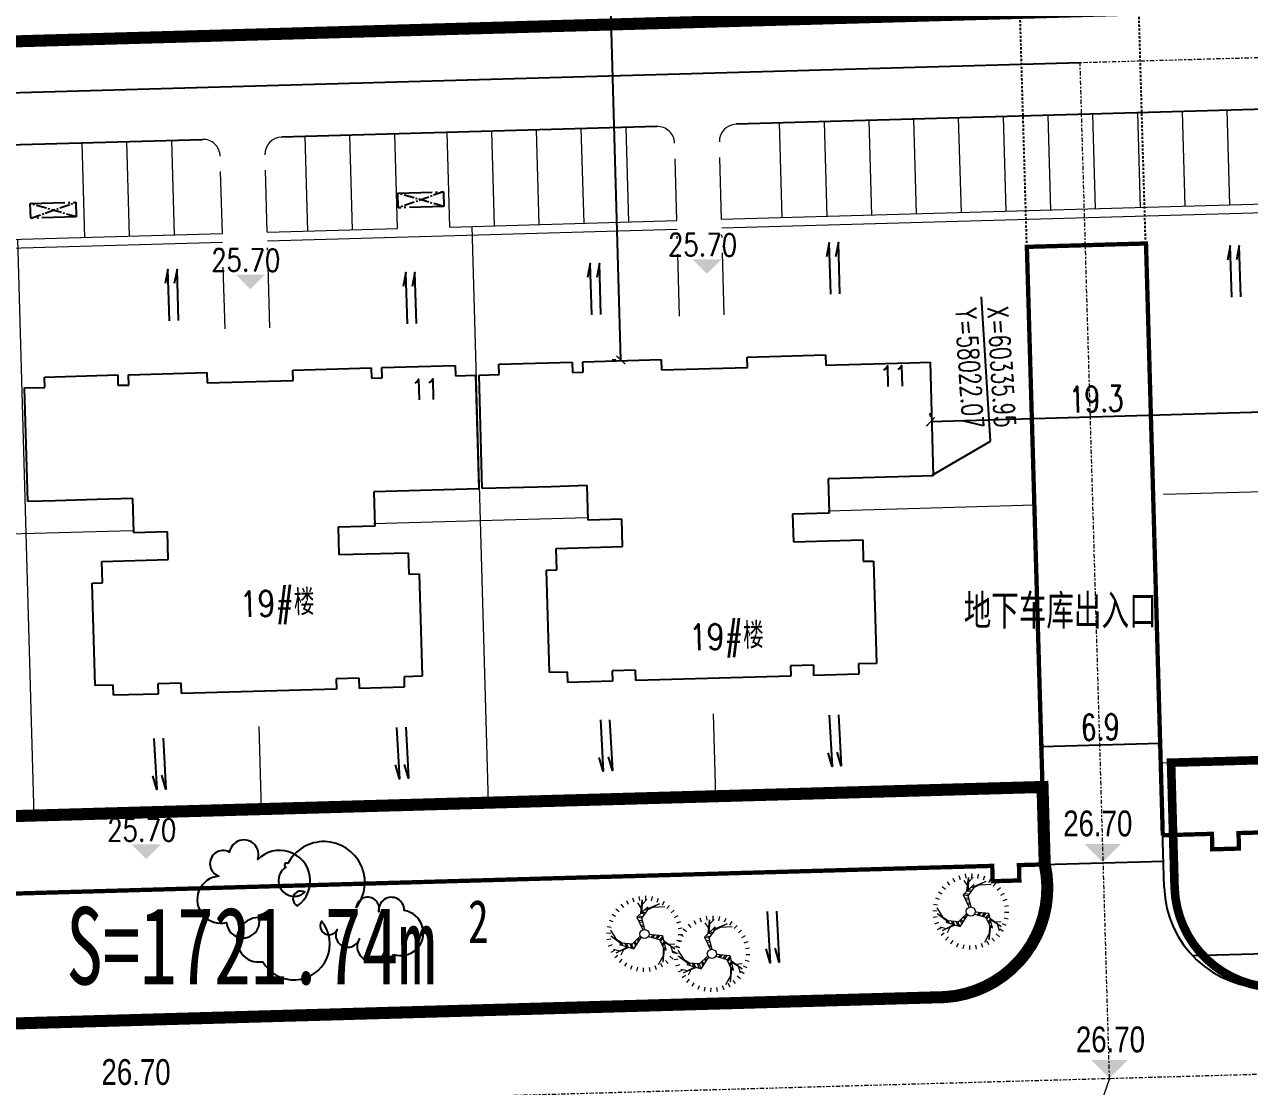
# Model space of a CAD drawing. Header units: inches. Extents: x 393 to 1582, y 246 to 1188.
# Drawn here: x 933.4 to 1004.5, y 509.6 to 571.3 of the extents above; entities that cross this region are included whole.
import ezdxf

# ---------------------------------------------------------------- set-up
doc = ezdxf.new("R2010")
doc.units = ezdxf.units.IN
doc.header["$MEASUREMENT"] = 0
for name, pattern in [('ACAD_ISO10W100', [18.5, 12, -3, 0.5, -3]), ('CENTERX2', [4, 2.5, -0.5, 0.5, -0.5]), ('CONTINOUS', [0]), ('DASH', [0.35, 0.25, -0.1]), ('DASHED2', [0.375, 0.25, -0.125]), ('DOTE', [2.42, 2, -0.2, 0.02, -0.2])]:
    doc.linetypes.add(name, pattern=pattern)
for name, color, linetype in [('buildcoor', 7, 'Continuous'), ('chehu', 7, 'Continuous'), ('DIM', 4, 'Continuous'), ('drain', 4, 'Continuous'), ('ELEV', 1, 'Continuous'), ('FRAME', 7, 'Continuous'), ('roaddim', 2, 'Continuous'), ('roadradiu', 3, 'Continuous'), ('公共绿地', 3, 'Continuous'), ('外墙', 42, 'Continuous'), ('建筑层数', 7, 'Continuous'), ('绿化', 3, 'Continuous'), ('车库边线', 4, 'DOTE')]:
    doc.layers.add(name, color=color, linetype=linetype)
for name, color, linetype, lineweight in [('FENCE', 100, 'Continuous', 18), ('parking', 30, 'Continuous', 18), ('ROAD', 1, 'Continuous', 25), ('ROAD-CENTER', 7, 'CENTERX2', 18), ('ROAD-ZB', 4, 'Continuous', 15), ('walk', 2, 'Continuous', 18), ('围墙', 75, 'FENCELINE1', 15), ('建筑型号', 2, 'Continuous', 18), ('树', 84, 'Continuous', 15)]:
    doc.layers.add(name, color=color, linetype=linetype, lineweight=lineweight)
doc.styles.add('_HZTXT', font='txt.shx', dxfattribs={"width": 0.8, "bigfont": 'hztxt.shx'})
doc.styles.add('DIM_FONT', font='SIMPLEX.shx', dxfattribs={"width": 0.8})
doc.styles.add('FLS', font='', dxfattribs={"width": 0.8})
doc.styles.add('HZ', font='simplex.shx', dxfattribs={"width": 0.7, "bigfont": 'hztxt.shx'})
doc.styles.add('宋体', font='', dxfattribs={"width": 0.7, "height": 1000})
doc.styles.get('FLS').set_extended_font_data('创艺繁隶书')
doc.styles.get('宋体').set_extended_font_data('SimSun')
doc.linetypes.add('FENCELINE1', pattern='A,0.25,-0.1,[133,ltypeshp.shx,S=0.1,R=0,X=-0.1,Y=0],-0.1,1', length=1.45)
doc.dimstyles.new('NORMAL', dxfattribs={"dimtxt": 1.5, "dimasz": 0.3, "dimexe": 0.5, "dimexo": 0.3, "dimgap": 0.3, "dimtad": 1, "dimdec": 1, "dimzin": 1, "dimdsep": 46, "dimtxsty": 'HZ', "dimblk": 'ARCHTICK', "dimcen": 0, "dimclrt": 256, "dimadec": 0, "dimazin": 0, "dimtfac": 1, "dimtdec": 1, "dimtofl": 0, "dimtmove": 0, "dimatfit": 3, "dimldrblk": 'ARCHTICK', "dimfxl": 1, "dimtolj": 2, "dimtzin": 0, "dimarcsym": 0})

# ---------------------------------------------------------------- blocks, each defined once
blk = doc.blocks.new('t2')
for p, q in [((-0.72, 3.23), (-0.64, 2.88)), ((-0.15, 3.3), (-0.13, 2.95)), ((0.43, 3.28), (0.38, 2.92)), ((-2.24, 2.44), (-1.99, 2.17)), ((-1.78, 2.79), (-1.59, 2.49)), ((-1.34, 2.61), (-1.58, 1.52)), ((-1.34, 2.61), (-1.51, 1.47)), ((-1.44, 2), (-0.89, 2.82)), ((-1.27, 3.06), (-1.13, 2.72)), ((0.99, 3.16), (0.88, 2.81)), ((1.53, 2.93), (1.36, 2.62)), ((2.01, 2.62), (1.79, 2.34)), ((2.44, 2.24), (2.17, 1.99)), ((-2.93, 1.53), (-2.62, 1.36)), ((-2.62, 2.01), (-2.34, 1.79)), ((-1.95, 1.1), (-2.53, 1.12)), ((-1.63, 0.77), (-2.5, 1.58)), ((-2.5, 1.58), (-1.63, 0.89)), ((-2.3, 1.92), (-2.2, 1.35)), ((-1.73, 1.61), (-1.56, 0.32)), ((-1.53, 1.47), (-1.73, 1.61)), ((-1.24, 0.62), (-1.53, 1.47)), ((1.06, 1.19), (0.28, 0.27)), ((2.26, 0.7), (1.06, 1.19)), ((1.48, 1.02), (2.62, 1.38)), ((2.62, 1.38), (1.59, 0.97)), ((1.93, 1.14), (2.23, 1.63)), ((2.81, 1.03), (2.27, 1.23)), ((2.79, 1.78), (2.49, 1.59)), ((3.06, 1.27), (2.72, 1.13)), ((-3.28, 0.43), (-2.92, 0.38)), ((-3.16, 0.99), (-2.81, 0.88)), ((-1.56, 0.32), (-0.37, 0.11)), ((-0.31, 0.25), (-1.24, 0.62)), ((0.37, 0.14), (1.16, 0.76)), ((1.16, 0.76), (2.04, 0.59)), ((2.93, -0.14), (2.03, 0.57)), ((2.04, 0.59), (2.26, 0.7)), ((2.93, -0.14), (2.11, 0.61)), ((2.45, 0.24), (2.89, -0.64)), ((3.23, 0.72), (2.88, 0.64)), ((3.3, 0.15), (2.95, 0.13)), ((-3.3, -0.15), (-2.95, -0.13)), ((-3.23, -0.72), (-2.88, -0.64)), ((-0.06, -0.39), (0.08, -1.38)), ((0.5, -1.51), (0.1, -0.38)), ((3.16, -0.99), (2.81, -0.88)), ((3.28, -0.43), (2.92, -0.38)), ((-3.06, -1.27), (-2.72, -1.13)), ((-2.79, -1.78), (-2.49, -1.59)), ((-2.44, -2.24), (-2.17, -1.99)), ((-1.59, -2.47), (-0.52, -2.05)), ((-1.59, -2.47), (-0.52, -2.13)), ((-0.53, -2.3), (0.5, -1.51)), ((-0.51, -2.07), (-0.53, -2.3)), ((0.08, -1.38), (-0.51, -2.07)), ((0.14, -1.8), (-0.12, -2.95)), ((-0.12, -2.95), (0.04, -1.86)), ((2.62, -2.01), (2.34, -1.79)), ((2.93, -1.53), (2.62, -1.36)), ((-2.01, -2.62), (-1.79, -2.34)), ((-1.02, -2.25), (-1.99, -2.18)), ((-1.53, -2.93), (-1.36, -2.62)), ((-0.99, -3.16), (-0.88, -2.81)), ((-0.52, -2.95), (-0.07, -2.58)), ((-0.43, -3.28), (-0.38, -2.92)), ((0.03, -2.24), (0.29, -2.75)), ((0.15, -3.3), (0.13, -2.95)), ((0.72, -3.23), (0.64, -2.88)), ((1.27, -3.06), (1.13, -2.72)), ((1.78, -2.79), (1.59, -2.49)), ((2.24, -2.44), (1.99, -2.17))]:
    blk.add_line(p, q)
at = {"color": 0}
for p, q in [((-1.71, 1.46), (-1.64, 1.54)), ((-1.69, 1.3), (-1.53, 1.47)), ((-1.65, 0.98), (-1.44, 1.2)), ((-1.63, 0.82), (-1.39, 1.07)), ((1.07, 1.18), (1.21, 0.75)), ((1.22, 1.12), (1.35, 0.72)), ((-1.58, 0.5), (-1.3, 0.8)), ((-1.56, 0.34), (-1.25, 0.67)), ((-1.28, 0.27), (-1.03, 0.54)), ((-1.14, 0.24), (-0.91, 0.49)), ((-0.85, 0.19), (-0.66, 0.39)), ((-0.7, 0.16), (-0.54, 0.34)), ((0.49, 0.53), (0.57, 0.29)), ((0.59, 0.64), (0.67, 0.38)), ((0.78, 0.86), (0.88, 0.54)), ((0.88, 0.98), (0.99, 0.62)), ((1.52, 1), (1.62, 0.67)), ((1.67, 0.94), (1.76, 0.65)), ((1.97, 0.81), (2.04, 0.59)), ((2.12, 0.75), (2.15, 0.64)), ((0.21, -0.69), (-0.03, -0.64)), ((0.26, -0.83), (-0.01, -0.77)), ((0.36, -1.11), (0.03, -1.03)), ((-0.28, -2.11), (-0.51, -2.06)), ((-0.02, -1.92), (-0.32, -1.85)), ((0.11, -1.82), (-0.23, -1.74)), ((0.36, -1.62), (-0.05, -1.53)), ((0.41, -1.25), (0.05, -1.17)), ((0.49, -1.52), (0.05, -1.42)), ((-0.41, -2.21), (-0.52, -2.19))]:
    blk.add_line(p, q, dxfattribs=at)
blk.add_circle((0, 0), 0.397)
at = {"style": 'DIM_FONT', "width": 0.8, "flags": 9}
for tag in ['XSIZE', 'YSIZE']:
    blk.add_attdef(tag, (0, 0), '', height=0.000997, rotation=122.3352, dxfattribs=at)
blk = doc.blocks.new('psss')
at = {"layer": 'drain', "ltscale": 3}
for points in [[(-2.979, 0.527), (0.007, 0.531), (-0.808, 0.714)], [(-2.967, -0.004), (0, 0), (-0.815, 0.183)]]:
    blk.add_lwpolyline(points, dxfattribs=at)
blk = doc.blocks.new('_ARCHTICK')
at = {"color": 0, "linetype": 'ByBlock', "const_width": 0.15}
blk.add_lwpolyline([(-0.5, -0.5), (0.5, 0.5)], dxfattribs=at)
blk = doc.blocks.new('*D144')
at = {"layer": 'DEFPOINTS', "color": 0, "ltscale": 0.3, "transparency": 16777216}
for p in [(882.255, 640.128), (1132.977, 454.434)]:
    blk.add_point(p, dxfattribs=at)
at = {"layer": 'roadradiu', "color": 0, "lineweight": -2, "ltscale": 0.3, "transparency": 16777216}
blk.add_line((887.277, 636.409), (882.255, 640.128), dxfattribs=at)
at = {"layer": 'roadradiu', "color": 0, "lineweight": -2, "ltscale": 0.3, "transparency": 16777216, "xscale": 0.3, "yscale": 0.3, "zscale": 0.3, "rotation": 143.4749139216822}
blk.add_blockref('_ARCHTICK', (882.255, 640.128), dxfattribs=at)
at = {"layer": 'roadradiu', "ltscale": 0.3, "transparency": 16777216, "insert": (885.632, 638.934), "char_height": 1.5, "attachment_point": 5, "rotation": 323.47491, "style": 'HZ'}
blk.add_mtext('\\A2;R312.0', dxfattribs=at)
blk = doc.blocks.new('*D145')
at = {"layer": 'DEFPOINTS', "color": 0, "ltscale": 0.3, "transparency": 16777216}
for p in [(870.6, 623.26), (1132.977, 454.434)]:
    blk.add_point(p, dxfattribs=at)
at = {"layer": 'roadradiu', "color": 0, "lineweight": -2, "ltscale": 0.3, "transparency": 16777216}
blk.add_line((881.438, 616.286), (870.6, 623.26), dxfattribs=at)
at = {"layer": 'roadradiu', "color": 0, "lineweight": -2, "ltscale": 0.3, "transparency": 16777216, "xscale": 0.3, "yscale": 0.3, "zscale": 0.3, "rotation": 147.2408788936933}
blk.add_blockref('_ARCHTICK', (870.6, 623.26), dxfattribs=at)
at = {"layer": 'roadradiu', "ltscale": 0.3, "transparency": 16777216, "insert": (879.631, 618.697), "char_height": 1.5, "attachment_point": 5, "rotation": 327.24088, "style": 'HZ'}
blk.add_mtext('\\A2;R312.0', dxfattribs=at)
blk = doc.blocks.new('*D146')
at = {"layer": 'DEFPOINTS', "color": 0, "ltscale": 0.3, "transparency": 16777216}
for p in [(856.622, 599.25), (1132.977, 454.434)]:
    blk.add_point(p, dxfattribs=at)
at = {"layer": 'roadradiu', "color": 0, "lineweight": -2, "ltscale": 0.3, "transparency": 16777216}
blk.add_line((869.236, 592.64), (856.622, 599.25), dxfattribs=at)
at = {"layer": 'roadradiu', "color": 0, "lineweight": -2, "ltscale": 0.3, "transparency": 16777216, "xscale": 0.3, "yscale": 0.3, "zscale": 0.3, "rotation": 152.3444580404491}
blk.add_blockref('_ARCHTICK', (856.622, 599.25), dxfattribs=at)
at = {"layer": 'roadradiu', "ltscale": 0.3, "transparency": 16777216, "insert": (867.222, 594.881), "char_height": 1.5, "attachment_point": 5, "rotation": 332.34446, "style": 'HZ'}
blk.add_mtext('\\A2;R312.0', dxfattribs=at)
blk = doc.blocks.new('*D149')
at = {"layer": 'DEFPOINTS', "color": 0, "ltscale": 0.3, "transparency": 16777216}
for p in [(834.892, 546.571), (1132.977, 454.434)]:
    blk.add_point(p, dxfattribs=at)
at = {"layer": 'roadradiu', "color": 0, "lineweight": -2, "ltscale": 0.3, "transparency": 16777216}
blk.add_line((847.565, 542.654), (834.892, 546.571), dxfattribs=at)
at = {"layer": 'roadradiu', "color": 0, "lineweight": -2, "ltscale": 0.3, "transparency": 16777216, "xscale": 0.3, "yscale": 0.3, "zscale": 0.3, "rotation": 162.8237761284337}
blk.add_blockref('_ARCHTICK', (834.892, 546.571), dxfattribs=at)
at = {"layer": 'roadradiu', "ltscale": 0.3, "transparency": 16777216, "insert": (845.176, 544.491), "char_height": 1.5, "attachment_point": 5, "rotation": 342.82378, "style": 'HZ'}
blk.add_mtext('\\A2;R312.0', dxfattribs=at)
blk = doc.blocks.new('*D319')
at = {"layer": 'DEFPOINTS', "color": 0, "ltscale": 0.3, "transparency": 16777216}
for p in [(992.44, 529.374), (992.44, 529.374), (999.333, 529.569)]:
    blk.add_point(p, dxfattribs=at)
at = {"layer": 'roaddim', "color": 0, "lineweight": -2, "ltscale": 0.3, "transparency": 16777216}
for p, q in [((999.325, 529.869), (999.319, 530.069)), ((992.431, 529.673), (992.425, 529.873)), ((999.333, 529.569), (992.44, 529.374))]:
    blk.add_line(p, q, dxfattribs=at)
at = {"layer": 'roaddim', "color": 0, "lineweight": -2, "ltscale": 0.3, "transparency": 16777216, "xscale": 0.3, "yscale": 0.3, "zscale": 0.3}
for p, rotation in [((992.44, 529.374), 181.6234193130111), ((999.333, 529.569), 1.623419313011034)]:
    blk.add_blockref('_ARCHTICK', p, dxfattribs=dict(at, rotation=rotation))
at = {"layer": 'roaddim', "ltscale": 0.3, "transparency": 16777216, "insert": (995.857, 530.521), "char_height": 1.5, "attachment_point": 5, "rotation": 1.62342, "style": 'HZ'}
blk.add_mtext('\\A2;6.9', dxfattribs=at)
blk = doc.blocks.new('*D460')
at = {"layer": 'DEFPOINTS', "color": 0, "ltscale": 0.3, "transparency": 16777216}
for p in [(1005.295, 548.811, -1.024), (986.002, 548.264), (986.002, 548.264)]:
    blk.add_point(p, dxfattribs=at)
at = {"layer": 'DIM', "color": 0, "lineweight": -2, "ltscale": 0.3, "transparency": 16777216}
for p, q in [((1005.286, 549.11), (1005.281, 549.31)), ((985.994, 548.564), (985.988, 548.764)), ((1005.295, 548.811), (986.002, 548.264))]:
    blk.add_line(p, q, dxfattribs=at)
at = {"layer": 'DIM', "color": 0, "lineweight": -2, "ltscale": 0.3, "transparency": 16777216, "xscale": 0.5, "yscale": 0.5, "zscale": 0.5}
for p, rotation in [((986.002, 548.264), 181.6237821941066), ((1005.295, 548.811), 1.623782194106607)]:
    blk.add_blockref('_ARCHTICK', p, dxfattribs=dict(at, rotation=rotation))
at = {"layer": 'DIM', "ltscale": 0.3, "transparency": 16777216, "insert": (995.619, 549.587), "char_height": 1.5, "attachment_point": 5, "rotation": 1.62378, "style": 'HZ'}
blk.add_mtext('\\A2;19.3', dxfattribs=at)
blk = doc.blocks.new('*D471')
at = {"layer": 'DEFPOINTS', "color": 0, "ltscale": 0.3, "transparency": 16777216}
for p in [(966.834, 593.642), (966.834, 593.642), (968.018, 551.857)]:
    blk.add_point(p, dxfattribs=at)
at = {"layer": 'DIM', "color": 0, "lineweight": -2, "ltscale": 0.3, "transparency": 16777216}
for p, q in [((966.534, 593.633), (966.334, 593.627)), ((968.018, 551.857), (966.834, 593.642)), ((967.718, 551.848), (967.518, 551.843))]:
    blk.add_line(p, q, dxfattribs=at)
at = {"layer": 'DIM', "color": 0, "lineweight": -2, "ltscale": 0.3, "transparency": 16777216, "xscale": 0.5, "yscale": 0.5, "zscale": 0.5}
for p, rotation in [((966.834, 593.642), 91.62376897157829), ((968.018, 551.857), 271.6237689715783)]:
    blk.add_blockref('_ARCHTICK', p, dxfattribs=dict(at, rotation=rotation))
at = {"layer": 'DIM', "ltscale": 0.3, "transparency": 16777216, "insert": (968.435, 574.206), "char_height": 1.5, "attachment_point": 5, "rotation": 271.62377, "style": 'HZ'}
blk.add_mtext('\\A2;41.8', dxfattribs=at)

msp = doc.modelspace()

# ---------------------------------------------------------------- linework, layer by layer
at = {"layer": 'buildcoor', "color": 0, "ltscale": 0.3}
for points in [[(989.49, 547.129), (988.961, 555.513)], [(986.09, 545.166), (989.49, 547.129)]]:
    msp.add_lwpolyline(points, dxfattribs=at)
at = {"layer": 'chehu', "color": 0, "ltscale": 100}
msp.add_line((991.135, 522.499), (999.531, 522.737), dxfattribs=at)
at = {"layer": 'ELEV', "color": 0}
for points in [[(972.17, 557.705), (973.867, 557.705), (973.019, 556.857)], [(945.646, 556.814), (947.343, 556.814), (946.495, 555.966)], [(939.607, 523.7), (941.304, 523.7), (940.455, 522.852)], [(994.941, 523.729), (997.062, 523.729), (996.001, 522.669)], [(995.335, 511.169), (997.456, 511.169), (996.395, 510.108)]]:
    msp.add_solid(points, dxfattribs=at)
at = {"layer": 'FENCE', "color": 0, "ltscale": 0.3}
msp.add_line((946.989, 530.552, 0), (947.125, 525.754, 0), dxfattribs=at)
at = {"layer": 'parking', "color": 0, "ltscale": 0.3}
for p, q in [((1000.785, 560.789, 0.937), (1000.629, 566.287, 0)), ((1003.384, 560.862, 0.937), (1003.228, 566.36, 0)), ((977.394, 560.126, 0.937), (977.238, 565.624, 0)), ((979.993, 560.2, 0.937), (979.837, 565.697, 0)), ((982.592, 560.273, 0.937), (982.436, 565.771, 0)), ((985.191, 560.347, 0.937), (985.035, 565.845, 0)), ((987.79, 560.421, 0.937), (987.634, 565.918, 0)), ((990.389, 560.494, 0.937), (990.233, 565.992, 0)), ((992.988, 560.568, 0.937), (992.832, 566.066, 0)), ((995.587, 560.642, 0.937), (995.431, 566.139, 0)), ((998.186, 560.715, 0.937), (998.03, 566.213, 0)), ((952.439, 559.419, 0.937), (952.283, 564.917, 0)), ((955.038, 559.493, 0.937), (954.882, 564.99, 0)), ((958.08, 559.579, 0.937), (957.925, 565.077, 0)), ((960.679, 559.652, 0.937), (960.524, 565.15, 0)), ((963.278, 559.726, 0.937), (963.123, 565.224, 0)), ((965.877, 559.8, 0.937), (965.721, 565.297, 0)), ((968.476, 559.873, 0.937), (968.32, 565.371, 0)), ((936.889, 558.978, 0.937), (936.733, 564.476, 0)), ((939.488, 559.052, 0.937), (939.332, 564.55, 0)), ((942.087, 559.126, 0.937), (941.931, 564.623, 0)), ((949.84, 559.345, 0.937), (949.684, 564.843, 0)), ((973.865, 560.026, 0.937), (1016.747, 561.241, 0.937)), ((958.08, 559.579, 0.937), (971.266, 559.952, 0.937)), ((921.086, 558.53, 0.937), (944.876, 559.205, 0.937)), ((947.475, 559.278, 0.937), (955.038, 559.493, 0.937))]:
    msp.add_line(p, q, dxfattribs=at)
at = {"layer": 'ROAD', "color": 0, "ltscale": 0.3}
for p, q in [((1120.105, 575.675, 0), (860.168, 568.309)), ((1015.597, 566.711, 0), (974.708, 565.552, 0)), ((970.11, 565.422, 0), (948.319, 564.804, 0)), ((921.93, 564.057), (943.721, 564.674)), ((992.677, 520.998), (991.952, 546.567))]:
    msp.add_line(p, q, dxfattribs=at)
at = {"layer": 'ROAD', "color": 0, "linetype": 'DASH', "ltscale": 0.5}
for p, q in [((991.596, 558.426, -0.651), (991.203, 571.995, -0.511)), ((998.493, 558.622), (998.1, 572.194))]:
    msp.add_line(p, q, dxfattribs=at)
at = {"layer": 'ROAD', "color": 0}
for p, q in [((999.576, 521.19), (998.493, 558.622)), ((992.634, 522.541, -1.024), (991.596, 558.426, -0.651)), ((841.192, 510.704), (986.849, 514.83))]:
    msp.add_line(p, q, dxfattribs=at)
at = {"layer": 'ROAD', "color": 0, "linetype": 'Continuous'}
for p, q in [((1001.216, 517.238), (1121.81, 520.654)), ((841.192, 510.704), (986.849, 514.83))]:
    msp.add_line(p, q, dxfattribs=at)
at = {"layer": 'ROAD', "color": 0}
for centre, start, end in [((986.679, 520.828), 271.62266, 1.62342), ((986.679, 520.828), 271.62266, 1.62342), ((1005.573, 521.363), 181.65758, 271.62266)]:
    msp.add_arc(centre, 6, start, end, dxfattribs=at)
at = {"layer": 'ROAD-CENTER', "color": 5, "ltscale": 0.1}
for p, q in [((1119.94, 572.669), (994.687, 569.119)), ((994.687, 569.119), (827.018, 564.368)), ((996.395, 510.108), (994.687, 569.119)), ((939.812, 508.502, 0.001), (1138.295, 514.135))]:
    msp.add_line(p, q, dxfattribs=at)
at = {"layer": 'ROAD-ZB', "color": 0, "ltscale": 0.3}
msp.add_lwpolyline([(996.395, 510.108), (995.414, 507.243)], dxfattribs=at)
at = {"layer": 'walk', "color": 0, "linetype": 'ACAD_ISO10W100', "ltscale": 0.3}
for p, q in [((971.423, 554.404), (971.138, 564.451, 0)), ((974.022, 554.478), (973.737, 564.524, 0)), ((945.033, 553.656), (944.749, 563.703)), ((947.632, 553.73), (947.348, 563.776, 0))]:
    msp.add_line(p, q, dxfattribs=at)
at = {"layer": 'walk', "color": 0, "ltscale": 0.3}
for centre, start, end in [((970.139, 564.422, 0), 1.62241, 91.62316), ((974.737, 564.553, 0), 91.62316, 181.62241), ((943.749, 563.674), 1.62241, 91.62315), ((948.347, 563.805, 0), 91.62316, 181.62241)]:
    msp.add_arc(centre, 1, start, end, dxfattribs=at)
at = {"layer": '公共绿地', "color": 0, "linetype": 'FENCELINE1', "ltscale": 0.1}
for points, const_width in [([(1126.904, 582.87, -0.402698), (1120.105, 575.675), (1108.784, 575.354), (860.168, 568.309), (852.769, 574.884, -0.009315), (857.45, 585.239), (1117.308, 592.282), (1116.818, 622.999), (1120.339, 622.92, -0.377352), (1125.973, 615.704)], 0.7), ([(999.969, 528.452), (1123.019, 531.938), (1123.224, 524.696, -0.414216), (1117.396, 518.529), (1006.341, 515.383, -0.414211), (1000.174, 521.21), (999.969, 528.452)], 0.5), ([(992.506, 527.04), (848.964, 522.973), (849.305, 510.934), (986.849, 514.83, 0.459435), (992.634, 522.542), (992.54, 525.838)], 0.7)]:
    msp.add_lwpolyline(points, format="xyb", close=True, dxfattribs=dict(at, const_width=const_width))
at = {"layer": '围墙', "color": 0, "ltscale": 0.2}
for p, q in [((973.879, 559.526, 0.937), (1016.762, 560.741, 0.937)), ((947.489, 558.778, 0.937), (971.28, 559.453, 0.937)), ((959.37, 559.615, 0), (960.319, 526.128, 0)), ((921.1, 558.031, 0.937), (944.89, 558.705, 0.937)), ((932.981, 558.867, 0), (933.93, 525.381, 0)), ((999.527, 544.047, -0.179), (1012.122, 544.402, -0.179)), ((980.047, 543.093, -2.811), (992.041, 543.433, -2.811)), ((953.657, 542.345, -1.874), (966.052, 542.696, -1.874)), ((927.268, 541.597, -1.874), (939.663, 541.949, -1.874)), ((999.366, 528.437, -0.179), (1123.021, 531.925)), ((973.378, 531.3, 0), (973.514, 526.502, 0))]:
    msp.add_line(p, q, dxfattribs=at)
msp.add_lwpolyline([(992.506, 527.04), (848.964, 522.973)], dxfattribs=at)
at = {"layer": '外墙'}
msp.add_line((994.687, 569.119), (827.018, 564.368), dxfattribs=at)
at = {"layer": '外墙', "color": 2, "ltscale": 0.1}
for p, q in [((975.357, 552.017), (979.905, 552.146)), ((979.905, 552.146), (979.922, 551.546)), ((948.968, 551.269), (953.516, 551.398)), ((953.516, 551.398), (953.533, 550.798)), ((954.14, 551.416), (958.389, 551.536)), ((954.157, 550.816), (954.14, 551.416)), ((958.389, 551.536), (958.406, 550.936)), ((960.938, 551.608), (965.186, 551.729)), ((960.955, 551.009), (960.938, 551.608)), ((965.186, 551.729), (965.203, 551.129)), ((965.811, 551.747), (970.359, 551.875)), ((965.828, 551.147), (965.811, 551.747)), ((970.359, 551.875), (970.376, 551.276)), ((970.376, 551.276), (975.374, 551.417)), ((975.374, 551.417), (975.357, 552.017)), ((979.922, 551.546), (980.547, 551.564)), ((980.547, 551.564), (984.795, 551.685)), ((984.795, 551.685), (985.97, 551.718)), ((985.97, 551.718), (986.157, 545.12)), ((934.548, 550.86), (938.797, 550.981)), ((934.565, 550.261), (934.548, 550.86)), ((938.797, 550.981), (938.814, 550.381)), ((939.421, 550.998), (943.97, 551.127)), ((939.438, 550.399), (939.421, 550.998)), ((943.97, 551.127), (943.987, 550.528)), ((943.987, 550.528), (948.985, 550.669)), ((948.985, 550.669), (948.968, 551.269)), ((953.533, 550.798), (954.157, 550.816)), ((958.406, 550.936), (959.58, 550.97)), ((959.58, 550.97), (959.767, 544.372)), ((959.78, 550.975), (960.955, 551.009)), ((959.967, 544.378), (959.78, 550.975)), ((965.203, 551.129), (965.828, 551.147)), ((933.391, 550.227), (934.565, 550.261)), ((933.578, 543.63), (933.391, 550.227)), ((938.814, 550.381), (939.438, 550.399)), ((986.157, 545.12), (980.059, 544.948)), ((980.059, 544.948), (980.116, 542.948)), ((959.767, 544.372), (953.67, 544.2)), ((961.567, 544.423), (959.967, 544.378)), ((963.966, 544.491), (961.567, 544.423)), ((966.065, 544.551), (963.966, 544.491)), ((966.121, 542.552), (966.065, 544.551)), ((935.177, 543.675), (933.578, 543.63)), ((937.576, 543.743), (935.177, 543.675)), ((939.675, 543.803), (937.576, 543.743)), ((939.732, 541.803), (939.675, 543.803)), ((953.67, 544.2), (953.726, 542.2)), ((980.116, 542.948), (977.992, 542.888)), ((977.992, 542.888), (978.037, 541.289)), ((953.726, 542.2), (951.602, 542.14)), ((951.602, 542.14), (951.648, 540.541)), ((968.071, 542.607), (966.121, 542.552)), ((968.116, 541.008), (968.071, 542.607)), ((941.681, 541.859), (939.732, 541.803)), ((941.727, 540.259), (941.681, 541.859)), ((978.037, 541.289), (982.06, 541.403)), ((982.06, 541.403), (982.096, 540.153)), ((964.268, 540.898), (968.116, 541.008)), ((964.303, 539.649), (964.268, 540.898)), ((937.878, 540.15), (941.727, 540.259)), ((937.914, 538.901), (937.878, 540.15)), ((951.648, 540.541), (955.671, 540.655)), ((955.671, 540.655), (955.706, 539.405)), ((982.096, 540.153), (982.696, 540.17)), ((982.696, 540.17), (982.864, 534.223)), ((955.706, 539.405), (956.306, 539.422)), ((956.306, 539.422), (956.475, 533.475)), ((963.703, 539.632), (964.303, 539.649)), ((963.872, 533.684), (963.703, 539.632)), ((937.314, 538.884), (937.914, 538.901)), ((937.482, 532.936), (937.314, 538.884)), ((964.921, 533.714), (963.872, 533.684)), ((964.938, 533.116), (964.921, 533.714)), ((968.87, 533.826), (967.52, 533.788)), ((967.52, 533.788), (967.537, 533.189)), ((968.887, 533.226), (968.87, 533.826)), ((979.216, 534.119), (977.866, 534.081)), ((977.866, 534.081), (977.883, 533.481)), ((979.233, 533.519), (979.216, 534.119)), ((981.832, 533.593), (979.233, 533.519)), ((982.864, 534.223), (981.815, 534.193)), ((981.815, 534.193), (981.832, 533.593)), ((938.532, 532.966), (937.482, 532.936)), ((938.549, 532.368), (938.532, 532.966)), ((942.48, 533.078), (941.131, 533.04)), ((941.131, 533.04), (941.148, 532.441)), ((942.497, 532.478), (942.48, 533.078)), ((952.826, 533.371), (951.477, 533.333)), ((951.477, 533.333), (951.494, 532.733)), ((952.843, 532.771), (952.826, 533.371)), ((955.442, 532.845), (952.843, 532.771)), ((956.475, 533.475), (955.425, 533.445)), ((955.425, 533.445), (955.442, 532.845)), ((967.537, 533.189), (964.938, 533.116)), ((977.883, 533.481), (968.887, 533.226)), ((941.148, 532.441), (938.549, 532.368)), ((951.494, 532.733), (942.497, 532.478))]:
    msp.add_line(p, q, dxfattribs=at)
at = {"layer": '绿化', "color": 0, "linetype": 'CONTINOUS'}
msp.add_lwpolyline([(954.8, 517.31, 1.091309), (955.439, 519.856, 1.091309), (953.957, 519.782, 1.091309), (952.655, 520.044, 1.091309), (948.684, 522.6, 1.091309), (948.564, 522.375, 1.091309), (949.663, 520.922, 1.091309), (949.243, 520.136, 1.091309), (946.926, 522.818, 1.091309), (945.287, 523.261, 1.091309), (944.679, 521.854, 1.091309), (945.118, 519.166, 1.091309), (947.004, 519.456, 1.091309), (947.218, 516.888, 1.091309), (950.641, 519.245, 1.091309), (951.539, 518.765, 1.091309), (952.833, 518.218, 1.091309), (954.292, 517.438, 1.091309), (954.8, 517.31)], format="xyb", close=True, dxfattribs=at)
at = {"layer": '车库边线', "color": 0}
for p, q in [((955.062, 561.545, -0.217), (957.711, 561.62, -0.217)), ((955.086, 560.696, -0.217), (955.062, 561.545, -0.217)), ((957.711, 561.62, -0.217), (957.735, 560.771, -0.217)), ((933.721, 560.941, -0.904), (936.37, 561.016, -0.904)), ((933.745, 560.091, -0.904), (933.721, 560.941, -0.904)), ((936.37, 561.016, -0.904), (936.394, 560.166, -0.904)), ((957.735, 560.771, -0.217), (955.086, 560.696, -0.217)), ((936.394, 560.166, -0.904), (933.745, 560.091, -0.904))]:
    msp.add_line(p, q, dxfattribs=at)
at = {"layer": '车库边线', "color": 0, "linetype": 'DASHED2'}
msp.add_line((991.596, 558.426), (998.493, 558.621), dxfattribs=at)
at = {"layer": '车库边线', "color": 0, "linetype": 'DASHED2', "const_width": 0.25, "elevation": -1.024}
for points in [[(1127.607, 581.889), (1128.103, 564.395), (1122.105, 564.226), (1123.139, 527.74), (1120.89, 527.676), (1120.915, 526.786), (1119.366, 526.742), (1119.34, 527.633), (1003.887, 524.361), (1003.912, 523.461), (1002.363, 523.417), (1002.343, 524.317), (999.488, 524.236)], [(992.634, 522.541), (991.135, 522.499), (991.16, 521.608), (989.61, 521.564), (989.585, 522.455), (849.091, 518.474), (848.033, 555.809), (847.134, 555.783), (847.09, 557.332), (847.989, 557.358), (847.918, 559.857), (872.909, 560.565), (872.665, 569.162), (871.764, 569.137), (871.721, 570.686), (872.621, 570.711), (872.509, 574.66)], [(999.488, 524.236), (998.514, 558.622), (991.596, 558.426), (992.633, 522.542)]]:
    msp.add_lwpolyline(points, dxfattribs=at)
at = {"layer": '车库边线', "color": 0, "ltscale": 0.3}
for points, elevation in [([(957.735, 560.771), (955.062, 561.545)], -0.217), ([(957.711, 561.62), (955.086, 560.696)], -0.217), ([(936.394, 560.166), (933.721, 560.941)], -0.904), ([(933.745, 560.091), (936.37, 561.016)], -0.904)]:
    msp.add_lwpolyline(points, dxfattribs=dict(at, elevation=elevation))

# ---------------------------------------------------------------- block references
at = {"layer": 'ROAD', "color": 0, "rotation": 91.62464345549249}
for p in [(980.65, 558.671), (1003.934, 558.488), (942.245, 557.116), (966.774, 557.466), (956.062, 556.943)]:
    msp.add_blockref('psss', p, dxfattribs=at)
at = {"layer": 'ROAD', "color": 0, "xscale": -1, "rotation": 93.3095437502972}
for p in [(967.524, 527.989), (980.817, 528.265), (955.689, 527.552), (941.597, 526.922), (977.215, 516.866)]:
    msp.add_blockref('psss', p, dxfattribs=at)
at = {"layer": '树', "xscale": 0.6671807999634088, "yscale": 0.6671807998791337, "zscale": 0.6671808000000001, "rotation": 66.027374180966}
for p in [(988.339, 519.801), (969.39, 518.502), (973.303, 517.342)]:
    msp.add_blockref('t2', p, dxfattribs=at)

# ---------------------------------------------------------------- texts
at = {"layer": 'buildcoor', "color": 0, "ltscale": 0.3, "style": 'HZ', "width": 0.7}
for s, p in [('X=60335.95', (989.299, 554.933)), ('Y=58022.07', (987.442, 554.816))]:
    msp.add_text(s, height=1.2, rotation=273.61, dxfattribs=at).set_placement(p)
at = {"layer": 'ELEV', "color": 0, "style": 'DIM_FONT', "width": 0.8}
for p in [(970.749, 557.907), (944.225, 557.016), (938.185, 523.902)]:
    msp.add_text('25.70', height=1.3, rotation=359.67116, dxfattribs=at).set_placement(p)
at = {"layer": 'ELEV', "color": 0, "style": 'FLS', "width": 0.8}
for p in [(993.707, 524.171), (994.442, 511.62, 0.237), (937.853, 509.727, 0.001), (937.853, 509.727, 0.001)]:
    msp.add_text('26.70', height=1.5, dxfattribs=at).set_placement(p)
at = {"layer": 'FRAME', "color": 0, "style": '_HZTXT', "width": 0.8}
msp.add_text('地下车库出入口', height=2, dxfattribs=at).set_placement((987.93, 536.244))
at = {"layer": '公共绿地', "color": 0, "linetype": 'ACAD_ISO10W100', "ltscale": 0.02, "style": '宋体', "width": 0.7}
for s, height, p in [('S=1721.74m', 4.5, (935.808, 515.561)), ('2', 2.5, (959.146, 517.981))]:
    msp.add_text(s, height=height, rotation=0.05345, dxfattribs=at).set_placement(p)
at = {"layer": '建筑型号', "color": 0, "style": '_HZTXT', "width": 0.8}
for p in [(945.912, 536.912), (972.001, 534.981)]:
    msp.add_text('19#楼', height=1.5, rotation=1.71144, dxfattribs=at).set_placement(p)
at = {"layer": '建筑层数', "color": 0, "style": 'DIM_FONT', "width": 0.8}
for p in [(983.078, 550.295, -0.937), (955.849, 549.523, -0.937)]:
    msp.add_text('11', height=1.2, rotation=1.62315, dxfattribs=at).set_placement(p)

# ---------------------------------------------------------------- dimensions: what is measured, and where the dimension line sits
at = {"layer": 'DIM', "color": 0, "ltscale": 0.3}
dim = msp.add_linear_dim(base=(966.834, 593.642), p1=(968.018, 551.857), p2=(966.834, 593.642), angle=91.62377, dimstyle='NORMAL', override={"dimasz": 0.5, "dimzin": 0}, dxfattribs=at)
dim.commit()
dim.dimension.update_dxf_attribs({"geometry": '*D471', "text_midpoint": (967.386, 574.176), "dimtype": 161})
dim = msp.add_aligned_dim(p1=(1005.295, 548.811, -1.024), p2=(986.002, 548.264), distance=0, dimstyle='NORMAL', override={"dimasz": 0.5, "dimzin": 0}, dxfattribs=at)
dim.commit()
dim.dimension.update_dxf_attribs({"geometry": '*D460', "text_midpoint": (995.619, 549.587)})
at = {"layer": 'roaddim', "color": 0, "ltscale": 0.3}
dim = msp.add_aligned_dim(p1=(999.333, 529.569), p2=(992.44, 529.374), distance=0, dimstyle='NORMAL', override={"dimzin": 0}, dxfattribs=at)
dim.commit()
dim.dimension.update_dxf_attribs({"geometry": '*D319', "text_midpoint": (995.857, 530.521)})
at = {"layer": 'roadradiu', "color": 0, "ltscale": 0.3}
for mpoint, picture, middle in [((882.255, 640.128), '*D144', (885.007, 638.09)), ((870.6, 623.26), '*D145', (879.062, 617.814)), ((856.622, 599.25), '*D146', (866.734, 593.951)), ((834.892, 546.571), '*D149', (844.866, 543.488))]:
    dim = msp.add_radius_dim(center=(1132.977, 454.434), mpoint=mpoint, dimstyle='NORMAL', override={"dimzin": 0}, dxfattribs=at)
    dim.commit()
    dim.dimension.update_dxf_attribs({"geometry": picture, "text_midpoint": middle, "dimtype": 164})

doc.saveas('drawing.dxf')
